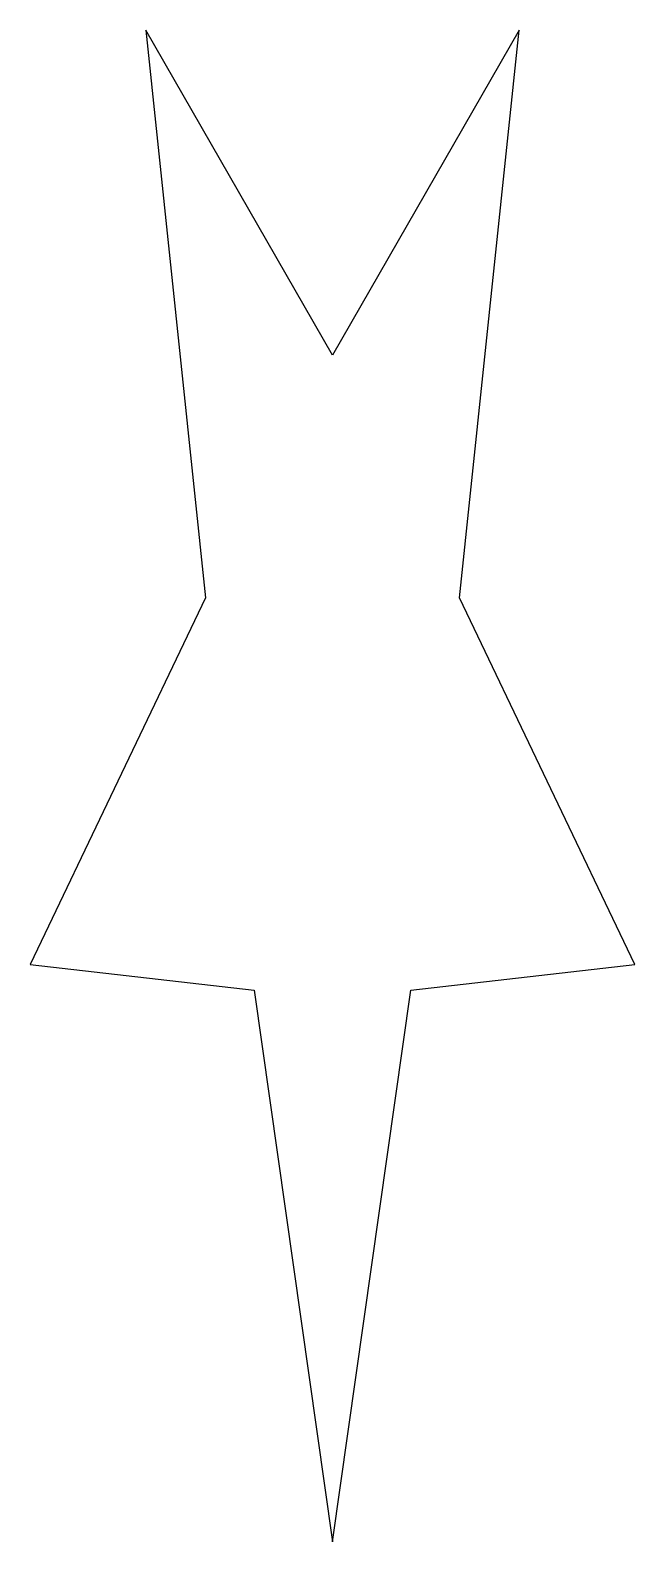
# Model space of a CAD drawing. Header units: millimetres. Extents: x 0 to 40, y 0 to 100.
import ezdxf

# ---------------------------------------------------------------- set-up
doc = ezdxf.new("R2010")
doc.units = ezdxf.units.MM

msp = doc.modelspace()

# ---------------------------------------------------------------- linework, layer by layer
for p, q in [((20, 78.5), (7.64, 100)), ((7.64, 100), (11.6, 62.45)), ((32.36, 100), (20, 78.5)), ((28.4, 62.45), (32.36, 100)), ((11.6, 62.45), (0, 38.2)), ((40, 38.2), (28.4, 62.45)), ((0, 38.2), (14.81, 36.5)), ((25.19, 36.5), (40, 38.2)), ((14.81, 36.5), (20, 0)), ((20, 0), (25.19, 36.5))]:
    msp.add_line(p, q)

doc.saveas('drawing.dxf')
